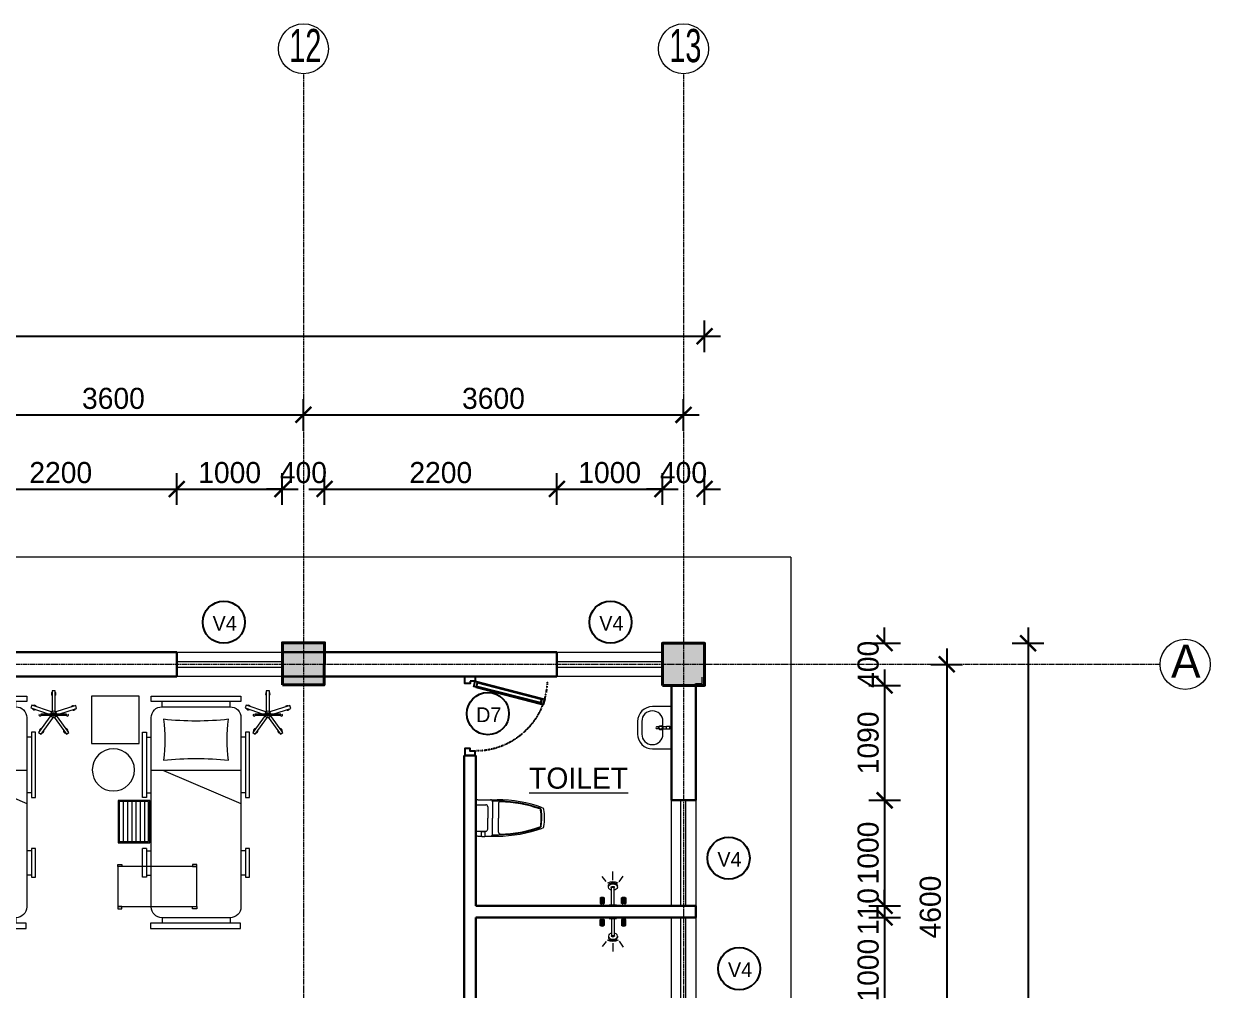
# Model space of a CAD drawing. Header units: inches. Extents: x -3071 to 2014935, y -37057 to 549694.
# Drawn here: x 1480699 to 1491939, y 369938 to 379097 of the extents above; entities that cross this region are included whole.
import ezdxf
from ezdxf.enums import TextEntityAlignment as Align

# ---------------------------------------------------------------- set-up
doc = ezdxf.new("R2010")
doc.units = ezdxf.units.IN
doc.header["$MEASUREMENT"] = 0
for name, pattern in [('ACAD_ISO08W100', [36, 24, -3, 6, -3]), ('DASHED', [0.75, 0.5, -0.25]), ('TRAZOS1', [0.15, 0.1, -0.05])]:
    doc.linetypes.add(name, pattern=pattern)
for name, color, linetype, lineweight in [('001-Archi- door window elevation', 92, 'Continuous', 25), ('001-Archi- Loose Furniture', 13, 'Continuous', 0), ('001-Archi-Opening Tags', 14, 'Continuous', 25), ('001-Archi-Sanitary', 130, 'Continuous', 5), ('001-Archi-Text', 180, 'Continuous', 18), ('002-Archi- Opening', 90, 'Continuous', 25), ('A .4 col', 5, 'Continuous', 40), ('A 0.13 dw', 3, 'Continuous', 13), ('A 0.13 fixed furniture', 10, 'Continuous', 13), ('cen', 50, 'ACAD_ISO08W100', 5), ('dotted line', 1, 'DASHED', 9), ('Grid Tag', 6, 'Continuous', 20), ('p1 walls stone outline', 4, 'Continuous', 30)]:
    doc.layers.add(name, color=color, linetype=linetype, lineweight=lineweight)
doc.styles.add('Archi 100', font='GOTHIC.TTF', dxfattribs={"height": 200})
doc.styles.add('CG', font='GOTHIC.TTF', dxfattribs={"height": 40})
doc.styles.get("Standard").update_dxf_attribs({"font": 'GOTHIC.TTF'})
doc.dimstyles.new('Archi 100', dxfattribs={"dimtxt": 200, "dimasz": 150, "dimexe": 150, "dimexo": 300, "dimgap": 50, "dimtad": 1, "dimdec": 0, "dimrnd": 5, "dimzin": 0, "dimdsep": 46, "dimtxsty": 'Archi 100', "dimblk": 'ARCHTICK', "dimcen": 0.09, "dimdle": 150, "dimclrd": 256, "dimclre": 256, "dimclrt": 256, "dimadec": 0, "dimazin": 0, "dimtfac": 1, "dimtdec": 0, "dimtix": 1, "dimtofl": 0, "dimtmove": 0, "dimatfit": 3, "dimfxl": 150, "dimfxlon": 1, "dimtolj": 1, "dimtzin": 0, "dimlwd": -1, "dimlwe": -1, "dimarcsym": 0})

# ---------------------------------------------------------------- blocks, each defined once
blk = doc.blocks.new('grid')
at = {"layer": 'Grid Tag', "linetype": 'Continuous', "ltscale": 30}
blk.add_circle((51, 48), 264, dxfattribs=at)
blk.add_attdef('GRID', (-143, -93), '', height=200)
blk = doc.blocks.new('ffwef')
at = {"layer": 'A 0.13 dw'}
for points in [[(1184596, 368096), (1184596, 367866), (1183596, 367866), (1183596, 368096)], [(1183596, 367953), (1184596, 367953), (1184596, 368003), (1183596, 368003)]]:
    blk.add_lwpolyline(points, close=True, dxfattribs=at)
blk = doc.blocks.new('window tag')
blk.add_circle((0, 0), 200)
at = {"style": 'Archi 100', "flags": 1}
for tag, p in [('WIDTH', (15, 174.5)), ('HEIGHT', (-4.5, -348.5))]:
    blk.add_attdef(tag, p, '', height=200, dxfattribs=at)
at = {"style": 'Archi 100'}
blk.add_attdef('SYMBOL', text='', height=200, dxfattribs=at).set_placement((8, -10.5), align=Align.MIDDLE_CENTER)
blk = doc.blocks.new('MA-47')
for p, q in [((-0.1, 0.01), (-0.1, 0.39)), ((-0.06, 0.01), (-0.06, 0.39)), ((-0.02, 0.01), (-0.02, 0.39)), ((0.02, 0.01), (0.02, 0.39)), ((0.06, 0.01), (0.06, 0.39)), ((0.1, 0.01), (0.1, 0.39))]:
    blk.add_line(p, q)
for points in [[(0.15, 0.4), (0.15, 0), (-0.15, 0), (-0.15, 0.4)], [(0.14, 0.39), (0.14, 0.01), (-0.14, 0.01), (-0.14, 0.39)]]:
    blk.add_lwpolyline(points, close=True)
blk = doc.blocks.new('bed for ward')
for p, q in [((425, 0), (-425, 0)), ((425, -52), (425, 0)), ((-425, 0), (-425, -52)), ((-425, -52), (425, -52)), ((-322, -102), (-322, -52)), ((322, -102), (-322, -102)), ((322, -102), (322, -52)), ((-425, -205), (-425, -1999)), ((425, -1999), (425, -205)), ((-507, -963), (-507, -343)), ((-507, -343), (-469, -343)), ((-469, -343), (-469, -963)), ((-469, -389), (-425, -389)), ((469, -389), (425, -389)), ((469, -343), (469, -963)), ((507, -343), (469, -343)), ((507, -963), (507, -343)), ((309, -705), (-425, -1019)), ((-425, -705), (425, -705)), ((-469, -963), (-507, -963)), ((-469, -917), (-425, -917)), ((469, -917), (425, -917)), ((469, -963), (507, -963)), ((-507, -1717), (-507, -1446)), ((-507, -1446), (-469, -1446)), ((-469, -1446), (-469, -1717)), ((469, -1446), (507, -1446)), ((469, -1446), (469, -1717)), ((507, -1717), (507, -1446)), ((-469, -1466), (-425, -1466)), ((469, -1466), (425, -1466)), ((-469, -1717), (-507, -1717)), ((-469, -1697), (-425, -1697)), ((469, -1697), (425, -1697)), ((469, -1717), (507, -1717)), ((-322, -2102), (-322, -2153)), ((-322, -2102), (322, -2102)), ((322, -2102), (322, -2153)), ((-421, -2153), (430, -2153)), ((-421, -2203), (-421, -2153)), ((430, -2203), (-421, -2203)), ((430, -2153), (430, -2203))]:
    blk.add_line(p, q)
for centre, radius, start, end in [((-322, -205), 103, 90, 180), ((322, -205), 103, 0, 90), ((-1661, -414), 1366, 351.8497, 8.1503), ((0, 2685), 2922, 263.9324, 276.0676), ((1661, -414), 1366, 171.8497, 188.1503), ((0, -3514), 2922, 83.9324, 96.0676), ((-322, -1999), 103, 180, 270), ((322, -1999), 103, 270, 0)]:
    blk.add_arc(centre, radius, start, end)
blk = doc.blocks.new('A$C61D660A5')
for p, q in [((0, 190), (0, 210)), ((0, 210), (40, 210)), ((0, -190), (0, 190)), ((0, 190), (749.5, 190)), ((40, 190), (0, 190)), ((40, 210), (40, 190)), ((749.5, 210), (709.5, 210)), ((709.5, 210), (709.5, 190)), ((709.5, 190), (749.5, 190)), ((749.5, 190), (749.5, 210)), ((749.5, 190), (749.5, -190)), ((749.5, -190), (0, -190)), ((0, -190), (0, -210)), ((40, -190), (0, -190)), ((0, -210), (40, -210)), ((40, -210), (40, -190)), ((709.5, -210), (709.5, -190)), ((709.5, -190), (749.5, -190)), ((749.5, -210), (709.5, -210)), ((749.5, -190), (749.5, -210))]:
    blk.add_line(p, q)
blk = doc.blocks.new('A$C4ED6536C')
blk.add_line((0.117, 0), (-0.189, 0))
for points in [[(-0.018, 0.031), (-0.018, 0.279), (-0.054, 0.279), (-0.054, 0.031)], [(-0.06, 0.027), (-0.294, 0.109), (-0.306, 0.075), (-0.091, 0)], [(0.023, 0), (0.236, 0.068), (0.225, 0.102), (-0.012, 0.027)], [(-0.069, -0.015), (-0.215, -0.215), (-0.186, -0.236), (-0.04, -0.036)], [(-0.032, -0.036), (0.114, -0.236), (0.143, -0.215), (-0.003, -0.015)]]:
    blk.add_lwpolyline(points)
blk.add_lwpolyline([(-0.207, 0, 2.414214), (-0.189, 0), (-0.189, -0.009), (0.117, -0.009), (0.117, 0, 2.414214), (0.135, 0)], format="xyb")
for centre, radius, start, end in [((-0.036, 0.243), 0.027, 131.7788, 228.1582), ((-0.036, 0.243), 0.027, 311.7788, 48.1582), ((-0.266, 0.08), 0.027, 202.5611, 298.9405), ((-0.266, 0.08), 0.027, 22.5611, 118.9405), ((-0.036, 0), 0.036, 360, 180), ((-0.036, 0), 0.018, 0, 180), ((0.196, 0.074), 0.027, 59.502, 155.8814), ((0.196, 0.074), 0.027, 239.502, 335.8814), ((-0.036, 0), 0.036, 194.4775, 345.5225), ((-0.036, 0), 0.018, 210, 330), ((-0.179, -0.197), 0.027, 95.7559, 192.1352), ((-0.179, -0.197), 0.027, 275.7559, 12.1352), ((0.107, -0.197), 0.027, 167.937, 264.3164), ((0.107, -0.197), 0.027, 347.937, 84.3164)]:
    blk.add_arc(centre, radius, start, end)
blk = doc.blocks.new('General ward bed')
blk.add_lwpolyline([(989, -450), (539, -450), (539, 0), (989, 0)], close=True)
blk.add_circle((783, -700), 200)
at = {"xscale": -800, "yscale": 800, "zscale": 800}
blk.add_blockref('A$C4ED6536C', (-709, -173), dxfattribs=at)
for name, p in [('bed for ward', (0, 0)), ('A$C61D660A5', (-8, -1806))]:
    blk.add_blockref(name, p)
at = {"xscale": 1000, "yscale": 1000, "zscale": 1000, "rotation": 180}
blk.add_blockref('MA-47', (589, -990), dxfattribs=at)
blk = doc.blocks.new('tap bib short neck plan')
at = {"linetype": 'Continuous'}
blk.add_lwpolyline([(39, 10), (0, 10), (0, -10), (39, -10)], dxfattribs=at)
blk.add_lwpolyline([(74, -8), (95, -8, 1), (95, 8), (74, 8)], format="xyb", dxfattribs=at)
for radius in [20, 15]:
    blk.add_circle((56, 0), radius, dxfattribs=at)
blk = doc.blocks.new('washbasin plan 0400w with tap')
blk.add_lwpolyline([(60, 320, -0.312376), (60, 320), (-60, 320, 0.414214), (-200, 180), (-200, 0), (200, 0), (200, 180, 0.414214)], format="xyb", close=True)
blk.add_lwpolyline([(10, 80), (60, 80, 1), (60, 280), (-60, 280, 1), (-60, 80), (-10, 80)], format="xyb")
at = {"linetype": 'Continuous'}
for points in [[(-14, 45), (14, 45), (14, 15), (-14, 15)], [(-10, 15), (10, 15), (10, 0), (-10, 0)]]:
    blk.add_lwpolyline(points, close=True, dxfattribs=at)
at = {"ltscale": 100, "rotation": 90}
blk.add_blockref('tap bib short neck plan', (0, 45), dxfattribs=at)
blk = doc.blocks.new('sa oct uni toi')
for p, q in [((-88, 458), (-200, 458)), ((-89, 455), (-89, 420)), ((-60, 461), (-82, 461)), ((-19, 458), (-54, 458)), ((-53, 455), (-53, 420)), ((-214, 420), (-214, 287)), ((-158, 439), (-158, 287)), ((-113, 392), (-113, 287)), ((0, 411), (-94, 411)), ((-60, 414), (-82, 414)), ((-82, 414), (-82, 411)), ((-60, 414), (-60, 411)), ((0, 439), (0, 287)), ((-214, 151), (-214, 287)), ((-158, 132), (-158, 287)), ((-113, 179), (-113, 287)), ((0, 132), (0, 287)), ((-19, 113), (-200, 113)), ((0, 160), (-94, 160))]:
    blk.add_line(p, q)
for centre, radius, start, end in [((-200, -804), 1262, 90, 110.0218), ((-139, 439), 18.9, 90, 180), ((-82, 455), 6.31, 150, 180), ((-82, 455), 6.31, 90, 150), ((-60, 455), 6.31, 30, 90), ((-60, 455), 6.31, 360, 30), ((-19, 439), 18.9, 360, 90), ((-35, 287), 615, 172.6652, 179.9981), ((-626, 364), 18.9, 110.0218, 174.8892), ((-44, 287), 580, 172.6856, 179.998), ((-601, 359), 18.9, 109.0034, 174.9977), ((-44, 287), 575, 172.6683, 179.998), ((-601, 359), 12.6, 109.0034, 174.9977), ((-200, -804), 1250, 88.0034, 109.0034), ((-200, -804), 1243, 91.5459, 109.0034), ((-233, 420), 18.9, 360, 91.5459), ((-94, 392), 18.9, 90, 180), ((-82, 420), 6.31, 180, 270), ((-60, 420), 6.31, 270, 360), ((15, 287), 665, 180.0016, 187.0523), ((6, 287), 631, 180.0016, 187.0158), ((7, 287), 625, 180.0016, 187.0303), ((-626, 207), 18.9, 185.1108, 249.9782), ((-200, 1375), 1262, 249.9782, 270), ((-601, 212), 18.9, 185.0023, 250.9966), ((-601, 212), 12.6, 185.0023, 250.9966), ((-200, 1375), 1250, 250.9966, 271.9966), ((-200, 1375), 1243, 250.9966, 268.4541), ((-233, 151), 18.9, 268.4541, 360), ((-139, 132), 18.9, 180, 270), ((-94, 179), 18.9, 180, 270), ((-19, 132), 18.9, 270, 360)]:
    blk.add_arc(centre, radius, start, end)
blk = doc.blocks.new('charpi western plan with cistern')
at = {"rotation": 270}
blk.add_blockref('sa oct uni toi', (-287, 0), dxfattribs=at)
blk = doc.blocks.new('SGOWER')
for p, q in [((1272582, 1354836), (1272534, 1354873)), ((1272729, 1354878), (1272791, 1354878)), ((1272729, 1354867), (1272791, 1354867)), ((1272731, 1354885), (1272791, 1354885)), ((1272731, 1354861), (1272791, 1354861)), ((1272734, 1354889), (1272791, 1354889)), ((1272734, 1354856), (1272791, 1354856)), ((1272735, 1354891), (1272791, 1354891)), ((1272735, 1354854), (1272791, 1354854)), ((1272737, 1354893), (1272791, 1354893)), ((1272791, 1354853), (1272737, 1354853)), ((1272791, 1354893), (1272791, 1354853)), ((1272791, 1354883), (1272811, 1354883)), ((1272791, 1354863), (1272811, 1354863)), ((1272811, 1354883), (1272811, 1354863)), ((1272568, 1354771), (1272487, 1354771)), ((1272585, 1354711), (1272530, 1354674)), ((1272634, 1354814), (1272622, 1354814)), ((1272634, 1354728), (1272622, 1354728)), ((1272637, 1354787), (1272634, 1354787)), ((1272637, 1354755), (1272634, 1354755)), ((1272637, 1354755), (1272637, 1354787)), ((1272801, 1354784), (1272637, 1354784)), ((1272801, 1354759), (1272637, 1354759)), ((1272811, 1354807), (1272801, 1354807)), ((1272801, 1354807), (1272801, 1354736)), ((1272811, 1354736), (1272801, 1354736)), ((1272811, 1354807), (1272811, 1354736)), ((1272729, 1354675), (1272791, 1354675)), ((1272729, 1354664), (1272791, 1354664)), ((1272731, 1354682), (1272791, 1354682)), ((1272731, 1354658), (1272791, 1354658)), ((1272734, 1354686), (1272791, 1354686)), ((1272734, 1354653), (1272791, 1354653)), ((1272735, 1354688), (1272791, 1354688)), ((1272735, 1354651), (1272791, 1354651)), ((1272791, 1354690), (1272737, 1354690)), ((1272737, 1354649), (1272791, 1354649)), ((1272791, 1354649), (1272791, 1354690)), ((1272791, 1354680), (1272811, 1354680)), ((1272791, 1354659), (1272811, 1354659)), ((1272811, 1354680), (1272811, 1354659))]:
    blk.add_line(p, q)
at = {"extrusion": (0, 0, -1)}
blk.add_ellipse((1272687, 1354771), major_axis=(0, 103), ratio=1, start_param=4.205176, end_param=5.219602, dxfattribs=at)
for centre, major_axis, start_param, end_param in [((1272759, 1354873), (-21.6, -21.6), -1.515126, -0.055671), ((1272661, 1354771), (-47.9, -47.9), -1.207719, -0.363078), ((1272622, 1354789), (-18, 18), 5.497787, 6.646263), ((1272622, 1354754), (-18, -18), -0.363078, 0.785398), ((1272661, 1354771), (-40.7, 40.7), 0.215777, 1.355019), ((1272634, 1354789), (-18, 18), 4.496612, 6.498962), ((1272634, 1354754), (-18, 18), 1.355019, 3.357369), ((1272655, 1354771), (-19.1, 19.1), 0.161314, 1.409482), ((1272606, 1354771), (-40.7, -40.7), 2.578612, 2.925816), ((1272606, 1354771), (-40.7, 40.7), 3.357369, 3.704573), ((1272759, 1354670), (-21.6, -21.6), -1.515126, -0.055671)]:
    blk.add_ellipse(centre, major_axis=major_axis, ratio=1, start_param=start_param, end_param=end_param)
blk = doc.blocks.new('ed 17')
for p, q in [((95, -116), (44, -130)), ((44, -130), (208, -761)), ((50, -152), (101, -138)), ((94, -140), (58, -150)), ((58, -150), (215, -759)), ((94, -140), (251, -750)), ((101, -138), (95, -116)), ((259, -748), (101, -138)), ((101, -138), (259, -748)), ((215, -759), (208, -761)), ((208, -761), (215, -788)), ((251, -750), (215, -759)), ((266, -774), (215, -788)), ((251, -750), (259, -748)), ((259, -748), (266, -774))]:
    blk.add_line(p, q)
for points in [[(44, -80), (67, -80), (67, -30), (0, -30), (0, -130), (44, -130), (208, -761), (215, -788), (266, -774), (259, -748), (101, -138), (101, -138), (95, -116), (44, -130)], [(58, -150), (215, -759), (251, -750), (94, -140)]]:
    blk.add_lwpolyline(points, close=True)
at = {"elevation": 0}
blk.add_lwpolyline([(750, -30), (750, -130), (706, -130), (706, -80), (683, -80), (683, -30)], close=True, dxfattribs=at)
at = {"linetype": 'TRAZOS1'}
blk.add_arc((28, -133), 678, 271.3504, 0.2643, dxfattribs=at)
blk = doc.blocks.new('_ArchTick')
at = {"color": 0, "linetype": 'ByBlock', "const_width": 0.15}
blk.add_lwpolyline([(-0.5, -0.5), (0.5, 0.5)], dxfattribs=at)
blk = doc.blocks.new('*D1815')
at = {"transparency": 16777216}
for p, q in [((1479949, 374538), (1479949, 374838)), ((1482150, 374538), (1482150, 374838)), ((1479799, 374688), (1482300, 374688))]:
    blk.add_line(p, q, dxfattribs=at)
at = {"layer": 'Defpoints', "color": 0, "transparency": 16777216}
for p in [(1482150, 374688), (1479949, 373227), (1482150, 373142)]:
    blk.add_point(p, dxfattribs=at)
at = {"transparency": 16777216, "xscale": 150, "yscale": 150, "zscale": 150, "rotation": 180}
blk.add_blockref('_ArchTick', (1479949, 374688), dxfattribs=at)
at = {"transparency": 16777216, "xscale": 150, "yscale": 150, "zscale": 150}
blk.add_blockref('_ArchTick', (1482150, 374688), dxfattribs=at)
at = {"transparency": 16777216, "insert": (1481050, 374843), "char_height": 200, "attachment_point": 5, "style": 'Archi 100'}
blk.add_mtext('\\A1;2200', dxfattribs=at)
blk = doc.blocks.new('*D1816')
at = {"transparency": 16777216}
for p, q in [((1482150, 374538), (1482150, 374838)), ((1483149, 374538), (1483149, 374838)), ((1482000, 374688), (1483299, 374688))]:
    blk.add_line(p, q, dxfattribs=at)
at = {"layer": 'Defpoints', "color": 0, "transparency": 16777216}
for p in [(1483149, 374688), (1483149, 373227), (1482150, 373142)]:
    blk.add_point(p, dxfattribs=at)
at = {"transparency": 16777216, "xscale": 150, "yscale": 150, "zscale": 150, "rotation": 180}
blk.add_blockref('_ArchTick', (1482150, 374688), dxfattribs=at)
at = {"transparency": 16777216, "xscale": 150, "yscale": 150, "zscale": 150}
blk.add_blockref('_ArchTick', (1483149, 374688), dxfattribs=at)
at = {"transparency": 16777216, "insert": (1482650, 374843), "char_height": 200, "attachment_point": 5, "style": 'Archi 100'}
blk.add_mtext('\\A1;1000', dxfattribs=at)
blk = doc.blocks.new('*D1817')
at = {"transparency": 16777216}
for p, q in [((1483149, 374538), (1483149, 374838)), ((1483549, 374538), (1483549, 374838)), ((1483149, 374688), (1482999, 374688)), ((1483549, 374688), (1483699, 374688))]:
    blk.add_line(p, q, dxfattribs=at)
at = {"layer": 'Defpoints', "color": 0, "transparency": 16777216}
for p in [(1483549, 374688), (1483149, 373227), (1483549, 373231)]:
    blk.add_point(p, dxfattribs=at)
at = {"transparency": 16777216, "xscale": 150, "yscale": 150, "zscale": 150}
blk.add_blockref('_ArchTick', (1483149, 374688), dxfattribs=at)
at = {"transparency": 16777216, "xscale": 150, "yscale": 150, "zscale": 150, "rotation": 180}
blk.add_blockref('_ArchTick', (1483549, 374688), dxfattribs=at)
at = {"transparency": 16777216, "insert": (1483349, 374843), "char_height": 200, "attachment_point": 5, "style": 'Archi 100'}
blk.add_mtext('\\A1;400', dxfattribs=at)
blk = doc.blocks.new('*D1818')
at = {"transparency": 16777216}
for p, q in [((1483549, 374538), (1483549, 374838)), ((1485750, 374538), (1485750, 374838)), ((1483399, 374688), (1485900, 374688))]:
    blk.add_line(p, q, dxfattribs=at)
at = {"layer": 'Defpoints', "color": 0, "transparency": 16777216}
for p in [(1485750, 374688), (1483549, 373231), (1485750, 373142)]:
    blk.add_point(p, dxfattribs=at)
at = {"transparency": 16777216, "xscale": 150, "yscale": 150, "zscale": 150, "rotation": 180}
blk.add_blockref('_ArchTick', (1483549, 374688), dxfattribs=at)
at = {"transparency": 16777216, "xscale": 150, "yscale": 150, "zscale": 150}
blk.add_blockref('_ArchTick', (1485750, 374688), dxfattribs=at)
at = {"transparency": 16777216, "insert": (1484650, 374843), "char_height": 200, "attachment_point": 5, "style": 'Archi 100'}
blk.add_mtext('\\A1;2200', dxfattribs=at)
blk = doc.blocks.new('*D1819')
at = {"transparency": 16777216}
for p, q in [((1485750, 374538), (1485750, 374838)), ((1486749, 374538), (1486749, 374838)), ((1485600, 374688), (1486899, 374688))]:
    blk.add_line(p, q, dxfattribs=at)
at = {"layer": 'Defpoints', "color": 0, "transparency": 16777216}
for p in [(1486749, 374688), (1486749, 373227), (1485750, 373142)]:
    blk.add_point(p, dxfattribs=at)
at = {"transparency": 16777216, "xscale": 150, "yscale": 150, "zscale": 150, "rotation": 180}
blk.add_blockref('_ArchTick', (1485750, 374688), dxfattribs=at)
at = {"transparency": 16777216, "xscale": 150, "yscale": 150, "zscale": 150}
blk.add_blockref('_ArchTick', (1486749, 374688), dxfattribs=at)
at = {"transparency": 16777216, "insert": (1486250, 374843), "char_height": 200, "attachment_point": 5, "style": 'Archi 100'}
blk.add_mtext('\\A1;1000', dxfattribs=at)
blk = doc.blocks.new('*D1820')
at = {"transparency": 16777216}
for p, q in [((1486749, 374538), (1486749, 374838)), ((1487149, 374538), (1487149, 374838)), ((1486749, 374688), (1486599, 374688)), ((1487149, 374688), (1487299, 374688))]:
    blk.add_line(p, q, dxfattribs=at)
at = {"layer": 'Defpoints', "color": 0, "transparency": 16777216}
for p in [(1487149, 374688), (1486749, 373227), (1487149, 373227)]:
    blk.add_point(p, dxfattribs=at)
at = {"transparency": 16777216, "xscale": 150, "yscale": 150, "zscale": 150}
blk.add_blockref('_ArchTick', (1486749, 374688), dxfattribs=at)
at = {"transparency": 16777216, "xscale": 150, "yscale": 150, "zscale": 150, "rotation": 180}
blk.add_blockref('_ArchTick', (1487149, 374688), dxfattribs=at)
at = {"transparency": 16777216, "insert": (1486949, 374843), "char_height": 200, "attachment_point": 5, "style": 'Archi 100'}
blk.add_mtext('\\A1;400', dxfattribs=at)
blk = doc.blocks.new('*D1830')
at = {"transparency": 16777216}
for p, q in [((1479749, 375241), (1479749, 375541)), ((1483349, 375241), (1483349, 375541)), ((1479599, 375391), (1483499, 375391))]:
    blk.add_line(p, q, dxfattribs=at)
at = {"layer": 'Defpoints', "color": 0, "transparency": 16777216}
for p in [(1483349, 375391), (1479749, 373027), (1483349, 373027)]:
    blk.add_point(p, dxfattribs=at)
at = {"transparency": 16777216, "xscale": 150, "yscale": 150, "zscale": 150, "rotation": 180}
blk.add_blockref('_ArchTick', (1479749, 375391), dxfattribs=at)
at = {"transparency": 16777216, "xscale": 150, "yscale": 150, "zscale": 150}
blk.add_blockref('_ArchTick', (1483349, 375391), dxfattribs=at)
at = {"transparency": 16777216, "insert": (1481549, 375546), "char_height": 200, "attachment_point": 5, "style": 'Archi 100'}
blk.add_mtext('\\A1;3600', dxfattribs=at)
blk = doc.blocks.new('*D1831')
at = {"transparency": 16777216}
for p, q in [((1483349, 375241), (1483349, 375541)), ((1486949, 375241), (1486949, 375541)), ((1483199, 375391), (1487099, 375391))]:
    blk.add_line(p, q, dxfattribs=at)
at = {"layer": 'Defpoints', "color": 0, "transparency": 16777216}
for p in [(1486949, 375391), (1483349, 373027), (1486949, 373027)]:
    blk.add_point(p, dxfattribs=at)
at = {"transparency": 16777216, "xscale": 150, "yscale": 150, "zscale": 150, "rotation": 180}
blk.add_blockref('_ArchTick', (1483349, 375391), dxfattribs=at)
at = {"transparency": 16777216, "xscale": 150, "yscale": 150, "zscale": 150}
blk.add_blockref('_ArchTick', (1486949, 375391), dxfattribs=at)
at = {"transparency": 16777216, "insert": (1485149, 375546), "char_height": 200, "attachment_point": 5, "style": 'Archi 100'}
blk.add_mtext('\\A1;3600', dxfattribs=at)
blk = doc.blocks.new('*D1832')
at = {"transparency": 16777216}
for p, q in [((1448099, 375986), (1448099, 376286)), ((1487149, 375986), (1487149, 376286)), ((1447949, 376136), (1487299, 376136))]:
    blk.add_line(p, q, dxfattribs=at)
at = {"layer": 'Defpoints', "color": 0, "transparency": 16777216}
for p in [(1487149, 376136), (1448099, 373227), (1487149, 373227)]:
    blk.add_point(p, dxfattribs=at)
at = {"transparency": 16777216, "xscale": 150, "yscale": 150, "zscale": 150, "rotation": 180}
blk.add_blockref('_ArchTick', (1448099, 376136), dxfattribs=at)
at = {"transparency": 16777216, "xscale": 150, "yscale": 150, "zscale": 150}
blk.add_blockref('_ArchTick', (1487149, 376136), dxfattribs=at)
at = {"transparency": 16777216, "insert": (1467624, 376291), "char_height": 200, "attachment_point": 5, "style": 'Archi 100'}
blk.add_mtext('\\A1;39050', dxfattribs=at)
blk = doc.blocks.new('*D1853')
at = {"transparency": 16777216}
for p, q in [((1488854, 373227), (1488854, 373377)), ((1488704, 373227), (1489004, 373227)), ((1488704, 372827), (1489004, 372827)), ((1488854, 372827), (1488854, 372677))]:
    blk.add_line(p, q, dxfattribs=at)
at = {"layer": 'Defpoints', "color": 0, "transparency": 16777216}
for p in [(1487149, 373227), (1487149, 372827), (1488854, 372827)]:
    blk.add_point(p, dxfattribs=at)
at = {"transparency": 16777216, "xscale": 150, "yscale": 150, "zscale": 150}
for p, rotation in [((1488854, 373227), 270), ((1488854, 372827), 90)]:
    blk.add_blockref('_ArchTick', p, dxfattribs=dict(at, rotation=rotation))
at = {"transparency": 16777216, "insert": (1488699, 373027), "char_height": 200, "attachment_point": 5, "rotation": 90, "style": 'Archi 100'}
blk.add_mtext('\\A1;400', dxfattribs=at)
blk = doc.blocks.new('*D1854')
at = {"transparency": 16777216}
for p, q in [((1488854, 372977), (1488854, 371589)), ((1488704, 372827), (1489004, 372827)), ((1488704, 371739), (1489004, 371739))]:
    blk.add_line(p, q, dxfattribs=at)
at = {"layer": 'Defpoints', "color": 0, "transparency": 16777216}
for p in [(1487149, 372827), (1487064, 371739), (1488854, 371739)]:
    blk.add_point(p, dxfattribs=at)
at = {"transparency": 16777216, "xscale": 150, "yscale": 150, "zscale": 150}
for p, rotation in [((1488854, 372827), 90), ((1488854, 371739), 270)]:
    blk.add_blockref('_ArchTick', p, dxfattribs=dict(at, rotation=rotation))
at = {"transparency": 16777216, "insert": (1488699, 372283), "char_height": 200, "attachment_point": 5, "rotation": 90, "style": 'Archi 100'}
blk.add_mtext('\\A1;1090', dxfattribs=at)
blk = doc.blocks.new('*D1855')
at = {"transparency": 16777216}
for p, q in [((1488854, 371889), (1488854, 370589)), ((1488704, 371739), (1489004, 371739)), ((1488704, 370739), (1489004, 370739))]:
    blk.add_line(p, q, dxfattribs=at)
at = {"layer": 'Defpoints', "color": 0, "transparency": 16777216}
for p in [(1487064, 371739), (1487064, 370739), (1488854, 370739)]:
    blk.add_point(p, dxfattribs=at)
at = {"transparency": 16777216, "xscale": 150, "yscale": 150, "zscale": 150}
for p, rotation in [((1488854, 371739), 90), ((1488854, 370739), 270)]:
    blk.add_blockref('_ArchTick', p, dxfattribs=dict(at, rotation=rotation))
at = {"transparency": 16777216, "insert": (1488699, 371239), "char_height": 200, "attachment_point": 5, "rotation": 90, "style": 'Archi 100'}
blk.add_mtext('\\A1;1000', dxfattribs=at)
blk = doc.blocks.new('*D1856')
at = {"transparency": 16777216}
for p, q in [((1488854, 370739), (1488854, 370889)), ((1488704, 370739), (1489004, 370739)), ((1488704, 370629), (1489004, 370629)), ((1488854, 370629), (1488854, 370479))]:
    blk.add_line(p, q, dxfattribs=at)
at = {"layer": 'Defpoints', "color": 0, "transparency": 16777216}
for p in [(1487064, 370739), (1487064, 370629), (1488854, 370629)]:
    blk.add_point(p, dxfattribs=at)
at = {"transparency": 16777216, "xscale": 150, "yscale": 150, "zscale": 150}
for p, rotation in [((1488854, 370739), 270), ((1488854, 370629), 90)]:
    blk.add_blockref('_ArchTick', p, dxfattribs=dict(at, rotation=rotation))
at = {"transparency": 16777216, "insert": (1488699, 370684), "char_height": 200, "attachment_point": 5, "rotation": 90, "style": 'Archi 100'}
blk.add_mtext('\\A1;110', dxfattribs=at)
blk = doc.blocks.new('*D1857')
at = {"transparency": 16777216}
for p, q in [((1488854, 370779), (1488854, 369479)), ((1488704, 370629), (1489004, 370629)), ((1488704, 369629), (1489004, 369629))]:
    blk.add_line(p, q, dxfattribs=at)
at = {"layer": 'Defpoints', "color": 0, "transparency": 16777216}
for p in [(1487064, 370629), (1487064, 369629), (1488854, 369629)]:
    blk.add_point(p, dxfattribs=at)
at = {"transparency": 16777216, "xscale": 150, "yscale": 150, "zscale": 150}
for p, rotation in [((1488854, 370629), 90), ((1488854, 369629), 270)]:
    blk.add_blockref('_ArchTick', p, dxfattribs=dict(at, rotation=rotation))
at = {"transparency": 16777216, "insert": (1488699, 370129), "char_height": 200, "attachment_point": 5, "rotation": 90, "style": 'Archi 100'}
blk.add_mtext('\\A1;1000', dxfattribs=at)
blk = doc.blocks.new('*D1875')
at = {"transparency": 16777216}
for p, q in [((1489443, 373177), (1489443, 368277)), ((1489293, 373027), (1489593, 373027)), ((1489293, 368427), (1489593, 368427))]:
    blk.add_line(p, q, dxfattribs=at)
at = {"layer": 'Defpoints', "color": 0, "transparency": 16777216}
for p in [(1486949, 373027), (1486949, 368427), (1489443, 368427)]:
    blk.add_point(p, dxfattribs=at)
at = {"transparency": 16777216, "xscale": 150, "yscale": 150, "zscale": 150}
for p, rotation in [((1489443, 373027), 90), ((1489443, 368427), 270)]:
    blk.add_blockref('_ArchTick', p, dxfattribs=dict(at, rotation=rotation))
at = {"transparency": 16777216, "insert": (1489288, 370727), "char_height": 200, "attachment_point": 5, "rotation": 90, "style": 'Archi 100'}
blk.add_mtext('\\A1;4600', dxfattribs=at)
blk = doc.blocks.new('*D1879')
at = {"transparency": 16777216}
for p, q in [((1490213, 373377), (1490213, 355977)), ((1490063, 373227), (1490363, 373227)), ((1490063, 356127), (1490363, 356127))]:
    blk.add_line(p, q, dxfattribs=at)
at = {"layer": 'Defpoints', "color": 0, "transparency": 16777216}
for p in [(1487149, 373227), (1487149, 356127), (1490213, 356127)]:
    blk.add_point(p, dxfattribs=at)
at = {"transparency": 16777216, "xscale": 150, "yscale": 150, "zscale": 150}
for p, rotation in [((1490213, 373227), 90), ((1490213, 356127), 270)]:
    blk.add_blockref('_ArchTick', p, dxfattribs=dict(at, rotation=rotation))
at = {"transparency": 16777216, "insert": (1490058, 364677), "char_height": 200, "attachment_point": 5, "rotation": 90, "style": 'Archi 100'}
blk.add_mtext('\\A1;17100', dxfattribs=at)

msp = doc.modelspace()

# ---------------------------------------------------------------- hatches: boundary and pattern name
at = {"layer": 'A .4 col', "linetype": 'Continuous'}
h = msp.add_hatch(color=256, dxfattribs=at)
h.dxf.hatch_style = 1
h.paths.add_polyline_path([(1483149.45, 372831.24), (1483549.45, 372831.24), (1483549.45, 373231.24), (1483149.45, 373231.24)])
h = msp.add_hatch(color=256, dxfattribs=at)
h.dxf.hatch_style = 1
h.paths.add_polyline_path([(1486749.45, 372826.69), (1487149.45, 372826.69), (1487149.45, 373226.69), (1486749.45, 373226.69)])

# ---------------------------------------------------------------- linework, layer by layer
for points in [[(1483149.45, 372831.24), (1483544.78, 372831.24), (1483549.45, 373231.24), (1483149.45, 373231.24)], [(1486749.45, 372826.69), (1487149.45, 372826.69), (1487149.45, 373226.69), (1486749.45, 373226.69)]]:
    msp.add_lwpolyline(points, close=True, dxfattribs=at)
at = {"layer": 'A 0.13 fixed furniture'}
for p, q in [((1487064.45, 372845.87), (1487124.45, 372845.87)), ((1487124.45, 372845.87), (1487124.45, 372905.87)), ((1487064.45, 370629.19), (1487064.45, 370675.81))]:
    msp.add_line(p, q, dxfattribs=at)
at = {"layer": 'cen', "ltscale": 2}
for p, q in [((1483349.45, 378616.21), (1483349.45, 351672.05)), ((1486949.45, 378616.21), (1486949.45, 351672.05)), ((1491464.45, 373026.69), (1443784.45, 373026.69))]:
    msp.add_line(p, q, dxfattribs=at)
at = {"layer": 'dotted line', "linetype": 'Continuous', "ltscale": 1000}
for q in [(1472749.45, 374042.47), (1487964.45, 354596.65)]:
    msp.add_line((1487964.45, 374042.47), q, dxfattribs=at)
at = {"layer": 'p1 walls stone outline'}
for p, q in [((1483149.45, 372911.69), (1483149.45, 373226.69)), ((1482149.57, 373141.69), (1479945.77, 373141.69)), ((1482149.57, 372911.69), (1482149.57, 373141.69)), ((1484660.44, 373141.69), (1483149.45, 373141.69)), ((1483149.45, 373141.69), (1483149.45, 372911.69)), ((1485749.57, 373141.69), (1483149.45, 373141.69)), ((1485749.57, 372911.69), (1485749.57, 373141.69)), ((1479945.77, 372911.69), (1480979.56, 372911.69)), ((1481239.41, 372911.69), (1480979.56, 372911.69)), ((1480979.56, 372911.69), (1482149.57, 372911.69)), ((1484104.16, 372911.69), (1483149.45, 372911.69)), ((1483149.45, 372911.69), (1483349.45, 372911.69)), ((1483149.45, 372911.69), (1483734.45, 372911.69)), ((1483964.45, 372911.69), (1485749.57, 372911.69)), ((1484660.44, 372911.69), (1484334.16, 372911.69)), ((1486834.45, 371739.07), (1486834.45, 372826.69)), ((1487064.45, 371739.07), (1487064.45, 372845.87)), ((1486834.45, 372726.69), (1486834.45, 371739.07)), ((1487064.45, 371739.07), (1487064.45, 372726.69)), ((1484872.69, 372161.69), (1484872.68, 368456.69)), ((1484872.69, 372161.69, 0), (1484982.69, 372161.69)), ((1484982.69, 372161.69), (1484982.68, 370739.19)), ((1487064.45, 371739.07), (1486834.45, 371739.07)), ((1484982.68, 370739.19), (1487064.45, 370739.19)), ((1487064.45, 370696.81), (1487064.45, 370739.19)), ((1487064.45, 370739.19), (1487064.45, 370629.19)), ((1487064.45, 370629.19), (1487064.45, 370739.19)), ((1484982.68, 370629.19), (1487064.45, 370629.19)), ((1484982.68, 370629.19), (1484982.68, 368456.69))]:
    msp.add_line(p, q, dxfattribs=at)
msp.add_lwpolyline([(1484334.16, 372911.69), (1484334.16, 372911.69), (1484104.16, 372911.69), (1484104.16, 372911.69)], dxfattribs=at)

# ---------------------------------------------------------------- block references
ref = msp.add_blockref('grid', (1483303.22, 378817.07), dxfattribs=dict(xscale=0.8987445155798923, yscale=0.8987445155798923, zscale=0.8987445155798923))
ref.add_attrib('GRID', '12', (1483214.69, 378733.28), dxfattribs={"height": 314.561, "width": 0.65})
ref = msp.add_blockref('grid', (1486903.22, 378817.07), dxfattribs=dict(xscale=0.8987445155798923, yscale=0.8987445155798923, zscale=0.8987445155798923))
ref.add_attrib('GRID', '13', (1486814.69, 378733.28), dxfattribs={"height": 314.561, "width": 0.65})
ref = msp.add_blockref('grid', (1491655.51, 372983.59), dxfattribs=dict(xscale=0.8987445155798923, yscale=0.8987445155798923, zscale=0.8987445155798923))
ref.add_attrib('GRID', 'A', (1491566.98, 372899.81), dxfattribs={"height": 314.56})
at = {"layer": '001-Archi- door window elevation', "color": 2}
for p in [(298553.51, 5046.19), (302153.51, 5046.19)]:
    msp.add_blockref('ffwef', p, dxfattribs=at)
at = {"layer": '001-Archi- door window elevation', "color": 2, "rotation": 270}
for p in [(1118968.95, 1555335.13), (1118968.95, 1554225.25)]:
    msp.add_blockref('ffwef', p, dxfattribs=at)
at = {"layer": '001-Archi- Loose Furniture', "xscale": -1}
for p in [(1480303.04, 372726.77), (1482331.6, 372726.77)]:
    msp.add_blockref('General ward bed', p, dxfattribs=at)
at = {"layer": '001-Archi-Opening Tags'}
ref = msp.add_blockref('window tag', (1482594.9, 373426.22), dxfattribs=at)
ref.add_attrib('SYMBOL', 'V4', dxfattribs={"layer": '0', "height": 140, "style": 'CG'}).set_placement((1482602.9, 373415.72), align=Align.MIDDLE_CENTER)
ref = msp.add_blockref('window tag', (1486258.03, 373426.22), dxfattribs=at)
ref.add_attrib('SYMBOL', 'V4', dxfattribs={"layer": '0', "height": 140, "style": 'CG'}).set_placement((1486266.03, 373415.72), align=Align.MIDDLE_CENTER)
ref = msp.add_blockref('window tag', (1485096.18, 372559.66, 0), dxfattribs=at)
ref.add_attrib('SYMBOL', 'D7', dxfattribs={"layer": '0', "height": 140, "style": 'CG'}).set_placement((1485104.18, 372549.16, 0), align=Align.MIDDLE_CENTER)
ref = msp.add_blockref('window tag', (1487376.62, 371190.27), dxfattribs=at)
ref.add_attrib('SYMBOL', 'V4', dxfattribs={"layer": '0', "height": 140, "style": 'CG'}).set_placement((1487384.62, 371179.77), align=Align.MIDDLE_CENTER)
ref = msp.add_blockref('window tag', (1487476.75, 370143.21), dxfattribs=at)
ref.add_attrib('SYMBOL', 'V4', dxfattribs={"layer": '0', "height": 140, "style": 'CG'}).set_placement((1487484.75, 370132.71), align=Align.MIDDLE_CENTER)
at = {"layer": '001-Archi-Sanitary'}
for name, p, rotation in [('washbasin plan 0400w with tap', (1486834.45, 372426.15), 89.99999999997571), ('SGOWER', (2841051.85, -902182.19), 90)]:
    msp.add_blockref(name, p, dxfattribs=dict(at, rotation=rotation))
at = {"layer": '001-Archi-Sanitary', "extrusion": (0.000122475, -0.000312464, -1), "xscale": -1, "zscale": -1, "rotation": 90.0069857846302}
msp.add_blockref('charpi western plan with cistern', (-1484982.67, 371570.07, 65.77), dxfattribs=at)
at = {"layer": '001-Archi-Sanitary', "xscale": -1, "rotation": 90}
msp.add_blockref('SGOWER', (2841051.85, 1643550.57), dxfattribs=at)
at = {"layer": '002-Archi- Opening', "xscale": -1, "rotation": 90}
msp.add_blockref('ed 17', (1484847, 372911.69), dxfattribs=at)

# ---------------------------------------------------------------- texts
at = {"layer": '001-Archi-Text', "insert": (1486423.46, 372048.81), "char_height": 200, "attachment_point": 3, "style": 'Archi 100'}
msp.add_mtext_dynamic_manual_height_columns('{\\LTOILET}', width=976, gutter_width=1000, heights=[0], dxfattribs=at)

# ---------------------------------------------------------------- dimensions: what is measured, and where the dimension line sits
dim = msp.add_linear_dim(base=(1487149.45, 376136.26), p1=(1448099.45, 373226.69), p2=(1487149.45, 373226.69), dimstyle='Archi 100')
dim.commit()
dim.dimension.update_dxf_attribs({"geometry": '*D1832', "text_midpoint": (1467624.45, 376291.29)})
for base, p1, p2, picture, middle in [((1483349.45, 375390.72), (1479749.45, 373026.69), (1483349.45, 373026.69), '*D1830', (1481549.45, 375545.75)), ((1486949.45, 375390.72), (1483349.45, 373026.69), (1486949.45, 373026.69), '*D1831', (1485149.45, 375545.75)), ((1482149.57, 374687.93), (1479949.45, 373226.69), (1482149.57, 373141.69), '*D1815', (1481049.51, 374842.96)), ((1483149.45, 374687.93), (1482149.57, 373141.69), (1483149.45, 373226.69), '*D1816', (1482649.51, 374842.96)), ((1483549.45, 374687.93), (1483149.45, 373226.69), (1483549.45, 373231.24), '*D1817', (1483349.45, 374842.96)), ((1485749.57, 374687.93), (1483549.45, 373231.24), (1485749.57, 373141.69), '*D1818', (1484649.51, 374842.96)), ((1486749.45, 374687.93), (1485749.57, 373141.69), (1486749.45, 373226.69), '*D1819', (1486249.51, 374842.96)), ((1487149.45, 374687.93), (1486749.45, 373226.69), (1487149.45, 373226.69), '*D1820', (1486949.45, 374842.96))]:
    dim = msp.add_linear_dim(base=base, p1=p1, p2=p2, dimstyle='Archi 100', override={"dimtmove": 1})
    dim.commit()
    dim.dimension.update_dxf_attribs({"geometry": picture, "text_midpoint": middle})
for base, p1, p2, picture, middle in [((1488853.62, 372826.69), (1487149.45, 373226.69), (1487149.45, 372826.69), '*D1853', (1488698.59, 373026.69)), ((1490212.54, 356126.7), (1487149.45, 373226.69), (1487149.45, 356126.7), '*D1879', (1490057.51, 364676.69)), ((1489442.78, 368426.69), (1486949.45, 373026.69), (1486949.45, 368426.69), '*D1875', (1489287.75, 370726.69))]:
    dim = msp.add_linear_dim(base=base, p1=p1, p2=p2, angle=90, dimstyle='Archi 100')
    dim.commit()
    dim.dimension.update_dxf_attribs({"geometry": picture, "text_midpoint": middle})
for base, p1, p2, picture, middle in [((1488853.62, 371739.07), (1487149.45, 372826.69), (1487064.45, 371739.07), '*D1854', (1488698.59, 372282.88)), ((1488853.62, 370739.19), (1487064.45, 371739.07), (1487064.45, 370739.19), '*D1855', (1488698.59, 371239.13)), ((1488853.62, 370629.19), (1487064.45, 370739.19), (1487064.45, 370629.19), '*D1856', (1488698.59, 370684.19)), ((1488853.62, 369629.31), (1487064.45, 370629.19), (1487064.45, 369629.31), '*D1857', (1488698.59, 370129.25))]:
    dim = msp.add_linear_dim(base=base, p1=p1, p2=p2, angle=90, dimstyle='Archi 100', override={"dimtmove": 1})
    dim.commit()
    dim.dimension.update_dxf_attribs({"geometry": picture, "text_midpoint": middle})

doc.saveas('drawing.dxf')
